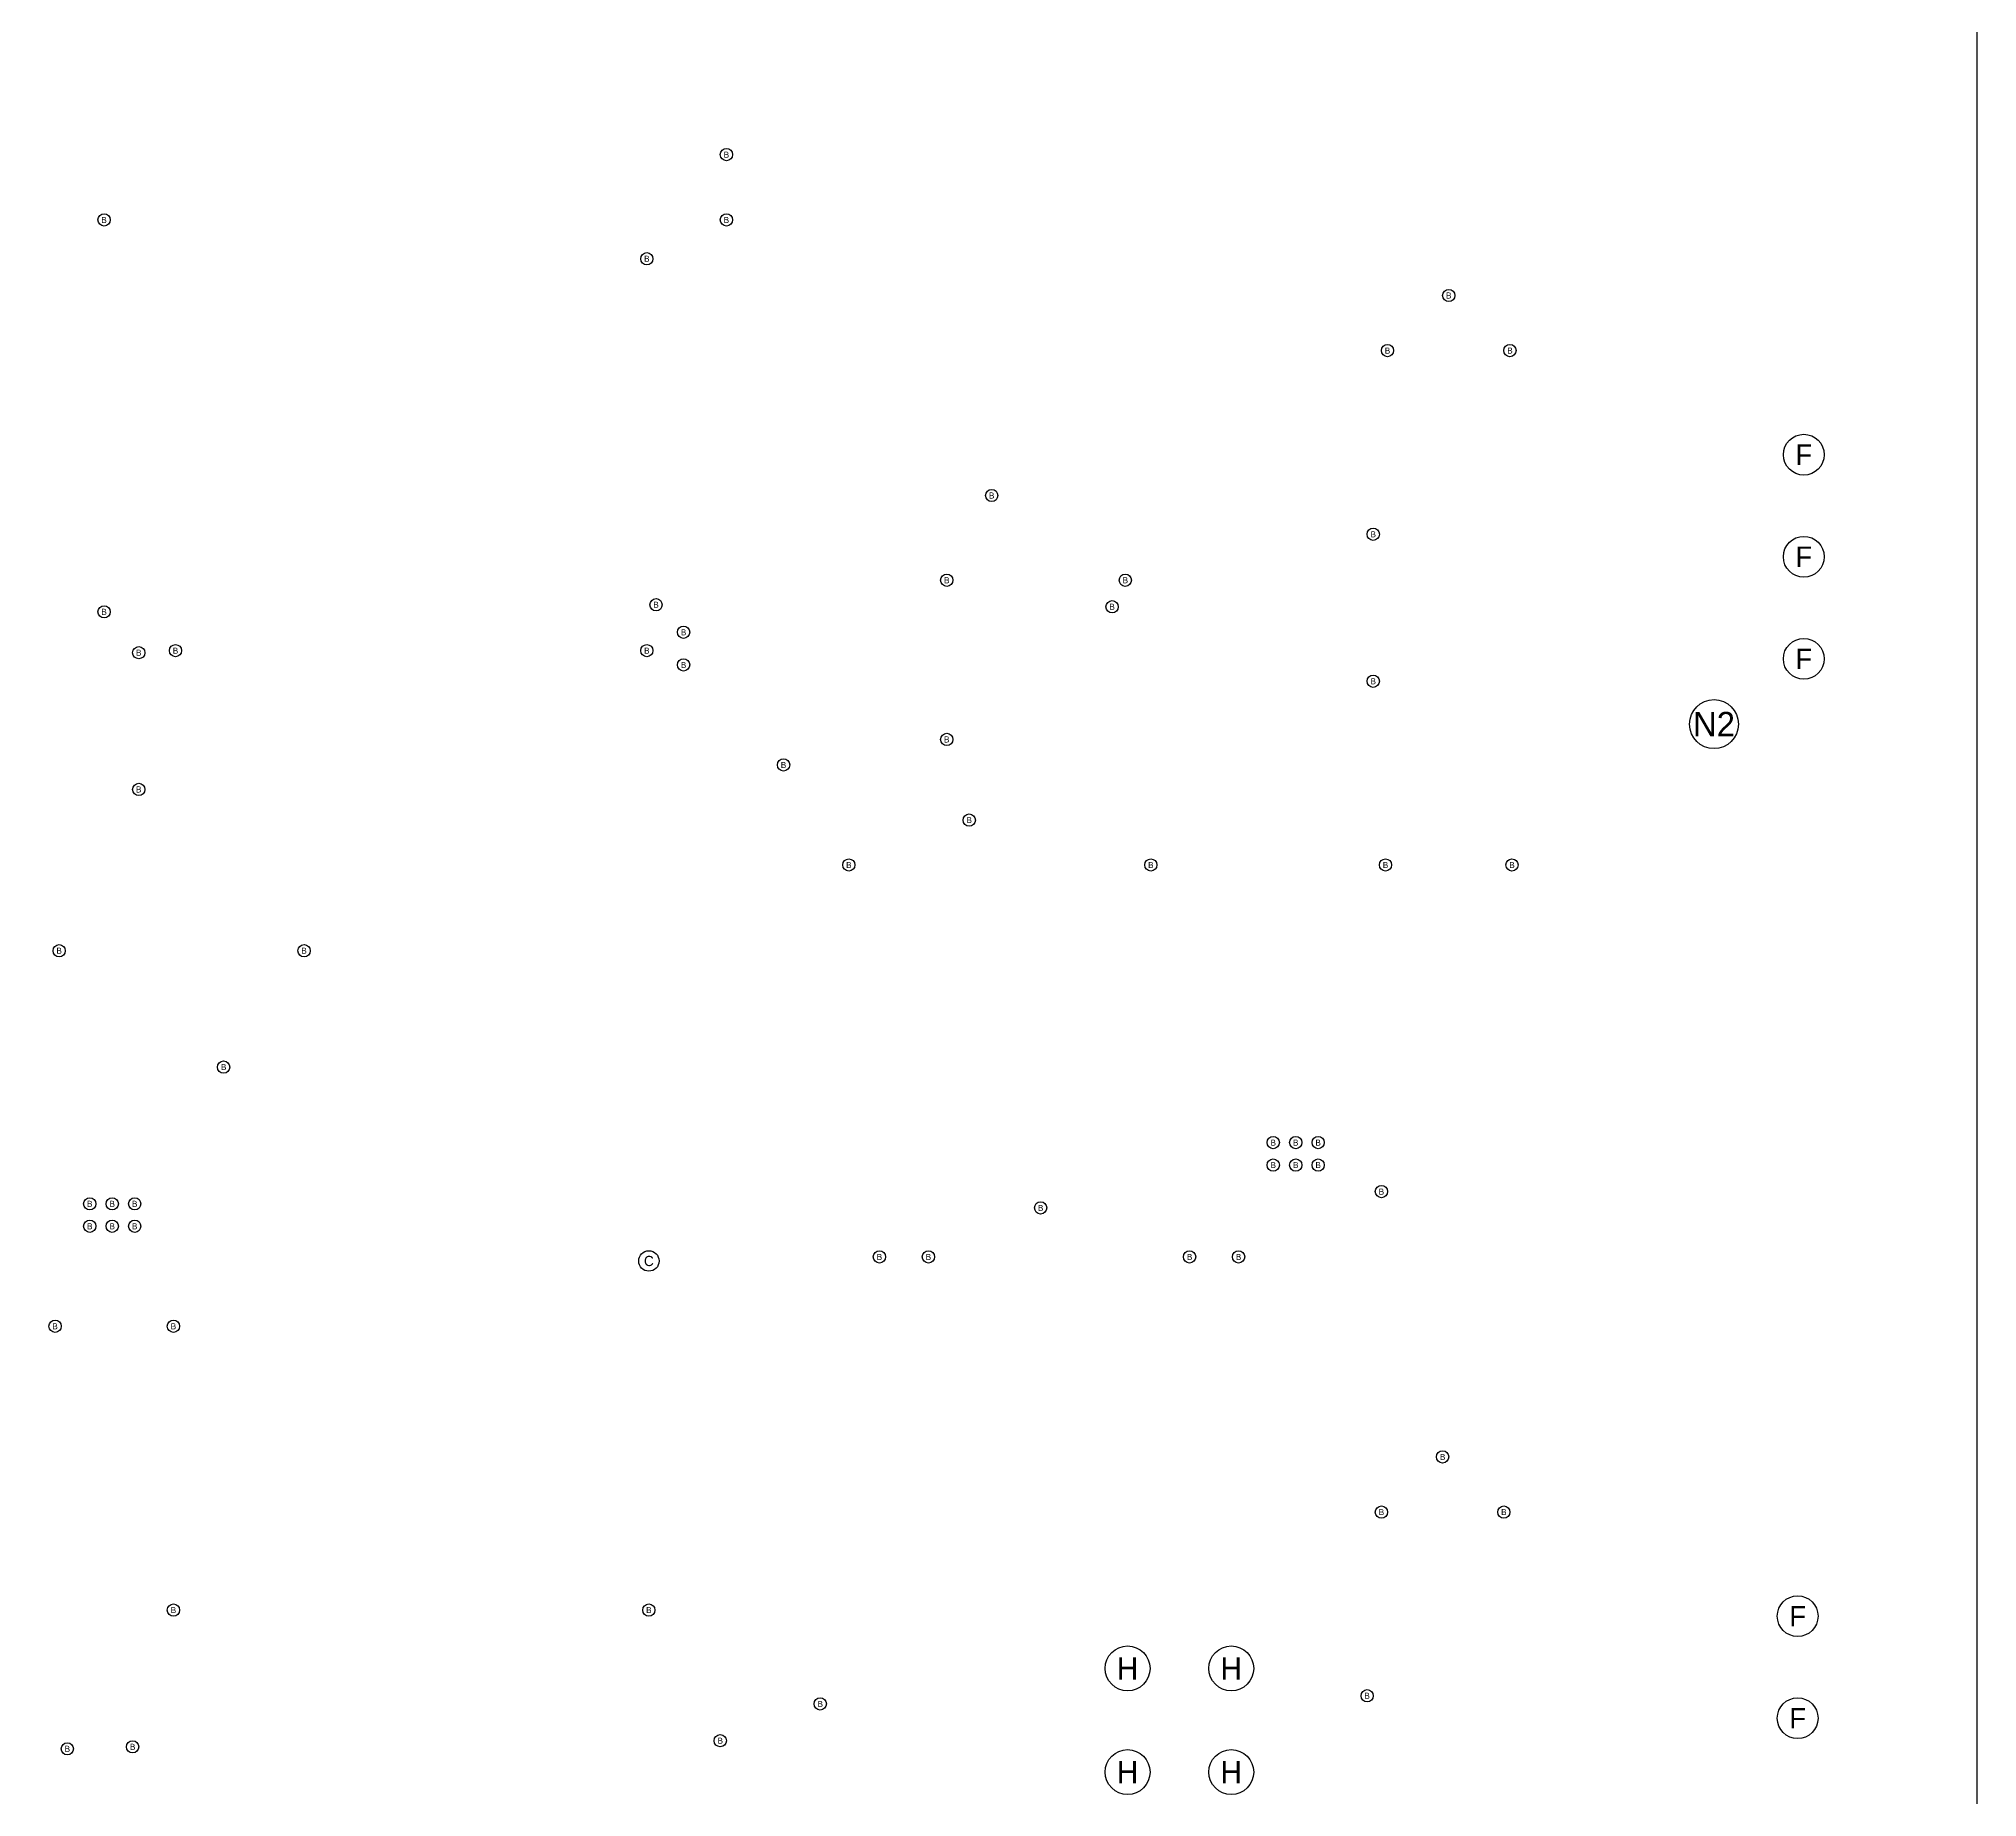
# Model space of a CAD drawing. Extents: x -12 to 315, y -10 to 160.
# Drawn here: x 132.5 to 180, y 32.27 to 75.34 of the extents above; entities that cross this region are included whole.
import ezdxf
from ezdxf.enums import TextEntityAlignment as Align

# ---------------------------------------------------------------- set-up
doc = ezdxf.new("R2010")
doc.units = 0
doc.layers.get('0').update_dxf_attribs({"linetype": 'CONTINUOUS'})
doc.layers.add('BG_OUTLINE', color=7, linetype='CONTINUOUS')
doc.layers.add('MA_NCLEGEND-1-6', color=231, linetype='CONTINUOUS')

# ---------------------------------------------------------------- blocks, each defined once
blk = doc.blocks.new('FIGURE_CIRCLE')
blk.add_circle((0, 0), 0.5)

msp = doc.modelspace()

# ---------------------------------------------------------------- linework, layer by layer
at = {"layer": 'BG_OUTLINE'}
msp.add_lwpolyline([(180, 15), (180, 149, 0.414214), (179, 150), (1, 150, 0.414214), (0, 149), (0, 1, 0.414214), (1, 0), (179, 0, 0.414214), (180, 1), (180, 149)], format="xyb", dxfattribs=at)

# ---------------------------------------------------------------- block references
at = {"layer": 'MA_NCLEGEND-1-6'}
for p, xscale, yscale in [((149.35, 72.5), 0.3, 0.3), ((134.1, 70.9), 0.3, 0.3), ((149.35, 70.9), 0.3, 0.3), ((147.4, 69.95), 0.3, 0.3), ((167.05, 69.05), 0.3, 0.3), ((165.55, 67.7), 0.3, 0.3), ((168.55, 67.7), 0.3, 0.3), ((155.85, 64.15), 0.3, 0.3), ((165.2, 63.2), 0.3, 0.3), ((154.75, 62.075), 0.3, 0.3), ((159.125, 62.075), 0.3, 0.3), ((134.1, 61.3), 0.3, 0.3), ((147.625, 61.475), 0.3, 0.3), ((158.8, 61.425), 0.3, 0.3), ((148.3, 60.8), 0.3, 0.3), ((134.95, 60.3), 0.3, 0.3), ((135.85, 60.35), 0.3, 0.3), ((147.4, 60.35), 0.3, 0.3), ((148.3, 60), 0.3, 0.3), ((165.2, 59.6), 0.3, 0.3), ((173.55, 58.55), 1.2, 1.2), ((154.75, 58.175), 0.3, 0.3), ((150.75, 57.55), 0.3, 0.3), ((134.95, 56.95), 0.3, 0.3), ((155.3, 56.2), 0.3, 0.3), ((152.35, 55.1), 0.3, 0.3), ((159.75, 55.1), 0.3, 0.3), ((165.5, 55.1), 0.3, 0.3), ((168.6, 55.1), 0.3, 0.3), ((133, 53), 0.3, 0.3), ((139, 53), 0.3, 0.3), ((137.03, 50.15), 0.3, 0.3), ((162.75, 48.3), 0.3, 0.3), ((163.3, 48.3), 0.3, 0.3), ((163.85, 48.3), 0.3, 0.3), ((162.75, 47.75), 0.3, 0.3), ((163.3, 47.75), 0.3, 0.3), ((163.85, 47.75), 0.3, 0.3), ((165.4, 47.1), 0.3, 0.3), ((133.75, 46.8), 0.3, 0.3), ((134.3, 46.8), 0.3, 0.3), ((134.85, 46.8), 0.3, 0.3), ((157.05, 46.7), 0.3, 0.3), ((133.75, 46.25), 0.3, 0.3), ((134.3, 46.25), 0.3, 0.3), ((134.85, 46.25), 0.3, 0.3), ((147.45, 45.4), 0.5, 0.5), ((153.1, 45.5), 0.3, 0.3), ((154.3, 45.5), 0.3, 0.3), ((160.7, 45.5), 0.3, 0.3), ((161.9, 45.5), 0.3, 0.3), ((132.9, 43.8), 0.3, 0.3), ((135.8, 43.8), 0.3, 0.3), ((166.9, 40.6), 0.3, 0.3), ((165.4, 39.25), 0.3, 0.3), ((168.4, 39.25), 0.3, 0.3), ((135.8, 36.85), 0.3, 0.3), ((147.45, 36.85), 0.3, 0.3), ((159.18, 35.42), 1.1, 1.1), ((161.72, 35.42), 1.1, 1.1), ((151.65, 34.55), 0.3, 0.3), ((165.05, 34.75), 0.3, 0.3), ((149.2, 33.65), 0.3, 0.3), ((133.2, 33.45), 0.3, 0.3), ((134.8, 33.5), 0.3, 0.3), ((159.18, 32.88), 1.1, 1.1), ((161.72, 32.88), 1.1, 1.1)]:
    msp.add_blockref('FIGURE_CIRCLE', p, dxfattribs=dict(at, xscale=xscale, yscale=yscale))
for p in [(175.75, 65.15), (175.75, 62.65), (175.75, 60.15), (175.6, 36.7), (175.6, 34.2)]:
    msp.add_blockref('FIGURE_CIRCLE', p, dxfattribs=at)

# ---------------------------------------------------------------- texts
for s, height, p in [('B', 0.15, (149.35, 72.5)), ('B', 0.15, (134.1, 70.9)), ('B', 0.15, (149.35, 70.9)), ('B', 0.15, (147.4, 69.95)), ('B', 0.15, (167.05, 69.05)), ('B', 0.15, (165.55, 67.7)), ('B', 0.15, (168.55, 67.7)), ('F', 0.5, (175.75, 65.15)), ('B', 0.15, (155.85, 64.15)), ('B', 0.15, (165.2, 63.2)), ('F', 0.5, (175.75, 62.65)), ('B', 0.15, (154.75, 62.075)), ('B', 0.15, (159.125, 62.075)), ('B', 0.15, (134.1, 61.3)), ('B', 0.15, (147.625, 61.475)), ('B', 0.15, (158.8, 61.425)), ('B', 0.15, (148.3, 60.8)), ('B', 0.15, (134.95, 60.3)), ('B', 0.15, (135.85, 60.35)), ('B', 0.15, (147.4, 60.35)), ('F', 0.5, (175.75, 60.15)), ('B', 0.15, (148.3, 60)), ('B', 0.15, (165.2, 59.6)), ('N2', 0.6, (173.55, 58.55)), ('B', 0.15, (154.75, 58.175)), ('B', 0.15, (150.75, 57.55)), ('B', 0.15, (134.95, 56.95)), ('B', 0.15, (155.3, 56.2)), ('B', 0.15, (152.35, 55.1)), ('B', 0.15, (159.75, 55.1)), ('B', 0.15, (165.5, 55.1)), ('B', 0.15, (168.6, 55.1)), ('B', 0.15, (133, 53)), ('B', 0.15, (139, 53)), ('B', 0.15, (137.03, 50.15)), ('B', 0.15, (162.75, 48.3)), ('B', 0.15, (163.3, 48.3)), ('B', 0.15, (163.85, 48.3)), ('B', 0.15, (162.75, 47.75)), ('B', 0.15, (163.3, 47.75)), ('B', 0.15, (163.85, 47.75)), ('B', 0.15, (165.4, 47.1)), ('B', 0.15, (133.75, 46.8)), ('B', 0.15, (134.3, 46.8)), ('B', 0.15, (134.85, 46.8)), ('B', 0.15, (157.05, 46.7)), ('B', 0.15, (133.75, 46.25)), ('B', 0.15, (134.3, 46.25)), ('B', 0.15, (134.85, 46.25)), ('C', 0.25, (147.45, 45.4)), ('B', 0.15, (153.1, 45.5)), ('B', 0.15, (154.3, 45.5)), ('B', 0.15, (160.7, 45.5)), ('B', 0.15, (161.9, 45.5)), ('B', 0.15, (132.9, 43.8)), ('B', 0.15, (135.8, 43.8)), ('B', 0.15, (166.9, 40.6)), ('B', 0.15, (165.4, 39.25)), ('B', 0.15, (168.4, 39.25)), ('B', 0.15, (135.8, 36.85)), ('B', 0.15, (147.45, 36.85)), ('F', 0.5, (175.6, 36.7)), ('H', 0.55, (159.18, 35.42)), ('H', 0.55, (161.72, 35.42)), ('B', 0.15, (165.05, 34.75)), ('B', 0.15, (151.65, 34.55)), ('F', 0.5, (175.6, 34.2)), ('B', 0.15, (133.2, 33.45)), ('B', 0.15, (134.8, 33.5)), ('B', 0.15, (149.2, 33.65)), ('H', 0.55, (159.18, 32.88)), ('H', 0.55, (161.72, 32.88))]:
    msp.add_text(s, height=height, dxfattribs=at).set_placement(p, align=Align.MIDDLE_CENTER)

doc.saveas('drawing.dxf')
